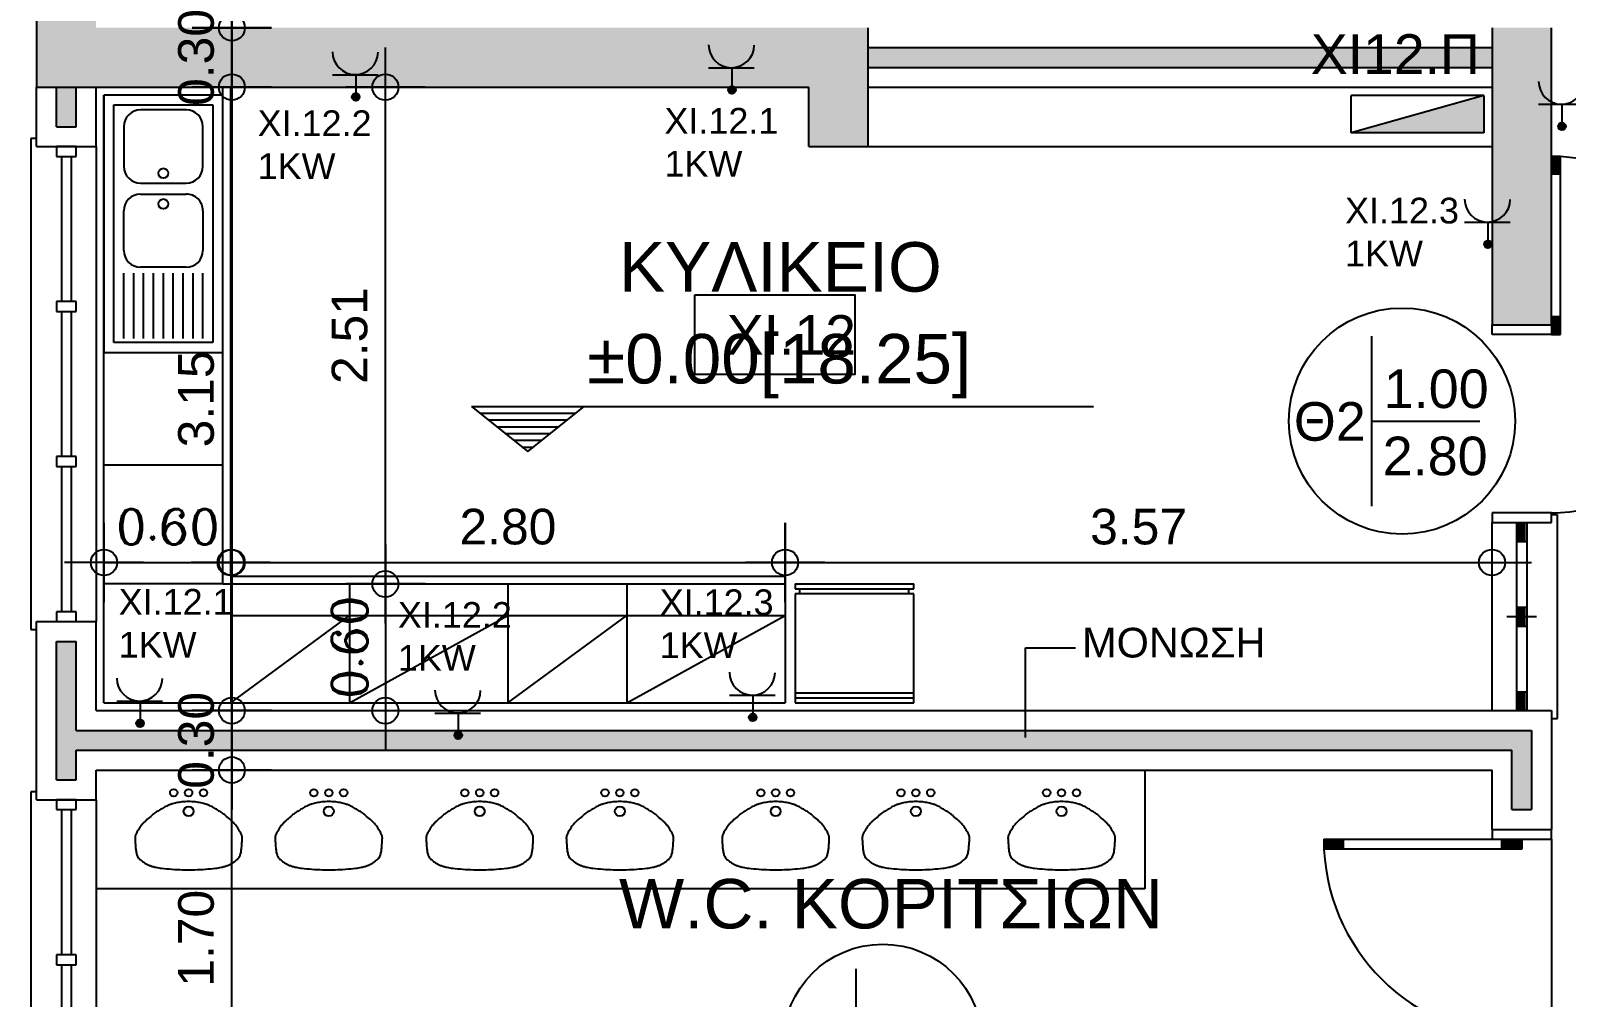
# Model space of a CAD drawing. Header units: metres. Extents: x -11 to 85, y -301 to 135.
# Drawn here: x 14.74 to 22.5, y -198.34 to -193.46 of the extents above; entities that cross this region are included whole.
import ezdxf

# ---------------------------------------------------------------- set-up
doc = ezdxf.new("R2010")
doc.units = ezdxf.units.M
doc.header["$LTSCALE"] = 0.036
doc.header["$PDMODE"] = 2
for name, color, linetype in [('arxitek isogeio', 252, 'Continuous'), ('DIMBLK', 252, 'Continuous'), ('electext', 20, 'Continuous'), ('Epipla', 252, 'Continuous'), ('HLEK-SYMBOL', 3, 'Continuous'), ('HLEK_FL001_SYMBOLS', 230, 'Continuous'), ('Parathira', 252, 'Continuous')]:
    doc.layers.add(name, color=color, linetype=linetype)
doc.styles.add('COMU-N', font='arial.ttf')
doc.styles.get("Standard").update_dxf_attribs({"font": 'arial.ttf'})
doc.styles.add('W4MS2', font='W4MS2.shx')
doc.dimstyles.new('CADWDOT', dxfattribs={"dimscale": 0.1, "dimtxt": 1.8, "dimasz": 0.08, "dimexe": 2, "dimexo": 0, "dimgap": 0.09, "dimtad": 0, "dimrnd": 0.001, "dimzin": 0, "dimdsep": 46, "dimtxsty": 'Standard', "dimblk1": 'ARTDIM', "dimblk2": 'ARTDIM', "dimsah": 1, "dimcen": 0.09, "dimdle": 0.05, "dimse1": 1, "dimse2": 1, "dimadec": 0, "dimazin": 0, "dimtfac": 1, "dimtmove": 0, "dimatfit": 3, "dimldrblk": 'ARTDIM', "dimfxl": 2, "dimtvp": 0.9999, "dimtolj": 1, "dimtzin": 0, "dimarcsym": 0})

# ---------------------------------------------------------------- blocks, each defined once
blk = doc.blocks.new('A$C52D13D70')
at = {"layer": 'Parathira'}
for p, q in [((-0.33, 0.04), (-0.33, -2.44)), ((-0.3, 0.04), (-0.33, 0.04)), ((-0.1, 0), (-0.2, 0)), ((-0.2, 0), (-0.2, -0.05)), ((-0.1, -0.05), (-0.1, 0)), ((0, 0), (0, -2.4)), ((-0.2, -0.05), (-0.1, -0.05)), ((-0.175, -0.05), (-0.175, -0.7833)), ((-0.125, -0.05), (-0.125, -0.7833)), ((-0.1, -0.7833), (-0.2, -0.7833)), ((-0.2, -0.7833), (-0.2, -0.8333)), ((-0.2, -0.8333), (-0.1, -0.8333)), ((-0.175, -0.8333), (-0.175, -1.5667)), ((-0.125, -0.8333), (-0.125, -1.5667)), ((-0.1, -0.8333), (-0.1, -0.7833)), ((-0.1, -1.5667), (-0.2, -1.5667)), ((-0.2, -1.5667), (-0.2, -1.6167)), ((-0.2, -1.6167), (-0.1, -1.6167)), ((-0.175, -1.6167), (-0.175, -2.35)), ((-0.125, -1.6167), (-0.125, -2.35)), ((-0.1, -1.6167), (-0.1, -1.5667)), ((-0.1, -2.35), (-0.2, -2.35)), ((-0.2, -2.35), (-0.2, -2.4)), ((-0.2, -2.4), (-0.1, -2.4)), ((-0.1, -2.4), (-0.1, -2.35)), ((-0.33, -2.44), (-0.3, -2.44))]:
    blk.add_line(p, q, dxfattribs=at)
blk = doc.blocks.new('ARTDIM')
at = {"layer": 'DIMBLK'}
for p, q in [((0, -24.9975), (0, 24.9975)), ((-24.9975, 0), (24.9975, 0))]:
    blk.add_line(p, q, dxfattribs=at)
blk.add_circle((0, 0), 8.25, dxfattribs=at)
blk = doc.blocks.new('*D1317')
at = {"layer": 'arxitek isogeio', "color": 0, "lineweight": -2}
blk.add_line((15.7595, -190.0048), (15.7595, -193.4388), dxfattribs=at)
at = {"layer": 'Defpoints', "color": 0, "transparency": 16777216}
for p in [(15.0737, -189.9968), (15.0737, -193.4468), (15.7595, -193.4468)]:
    blk.add_point(p, dxfattribs=at)
at = {"layer": 'arxitek isogeio', "color": 0, "lineweight": -2, "xscale": 0.008, "yscale": 0.008, "zscale": 0.008}
for p, rotation in [((15.7595, -189.9968), 90), ((15.7595, -193.4468), 270)]:
    blk.add_blockref('ARTDIM', p, dxfattribs=dict(at, rotation=rotation))
at = {"layer": 'arxitek isogeio', "color": 0, "insert": (15.5796, -191.7218), "char_height": 0.18, "attachment_point": 5, "rotation": 90}
blk.add_mtext('\\A1;3.45', dxfattribs=at)
blk = doc.blocks.new('*D1318')
at = {"layer": 'arxitek isogeio', "color": 0, "lineweight": -2}
blk.add_line((15.7595, -193.4548), (15.7595, -193.7388), dxfattribs=at)
at = {"layer": 'Defpoints', "color": 0, "transparency": 16777216}
for p in [(15.0737, -193.4468), (15.0737, -193.7468), (15.7595, -193.7468)]:
    blk.add_point(p, dxfattribs=at)
at = {"layer": 'arxitek isogeio', "color": 0, "lineweight": -2, "xscale": 0.008, "yscale": 0.008, "zscale": 0.008}
for p, rotation in [((15.7595, -193.4468), 90), ((15.7595, -193.7468), 270)]:
    blk.add_blockref('ARTDIM', p, dxfattribs=dict(at, rotation=rotation))
at = {"layer": 'arxitek isogeio', "color": 0, "insert": (15.5796, -193.5968), "char_height": 0.18, "attachment_point": 5, "rotation": 90}
blk.add_mtext('\\A1;0.30', dxfattribs=at)
blk = doc.blocks.new('*D1366')
at = {"layer": 'arxitek isogeio', "color": 0, "lineweight": -2}
blk.add_line((15.7595, -193.7548), (15.7595, -196.8888), dxfattribs=at)
at = {"layer": 'Defpoints', "color": 0, "transparency": 16777216}
for p in [(15.0737, -193.7468), (15.0737, -196.8968), (15.7595, -196.8968)]:
    blk.add_point(p, dxfattribs=at)
at = {"layer": 'arxitek isogeio', "color": 0, "lineweight": -2, "xscale": 0.008, "yscale": 0.008, "zscale": 0.008}
for p, rotation in [((15.7595, -193.7468), 90), ((15.7595, -196.8968), 270)]:
    blk.add_blockref('ARTDIM', p, dxfattribs=dict(at, rotation=rotation))
at = {"layer": 'arxitek isogeio', "color": 0, "insert": (15.5796, -195.3218), "char_height": 0.18, "attachment_point": 5, "rotation": 90}
blk.add_mtext('\\A1;3.15', dxfattribs=at)
blk = doc.blocks.new('*D1367')
at = {"layer": 'arxitek isogeio', "color": 0, "lineweight": -2}
blk.add_line((15.7595, -197.1888), (15.7595, -196.9048), dxfattribs=at)
at = {"layer": 'Defpoints', "color": 0, "transparency": 16777216}
for p in [(15.0737, -196.8968), (15.7595, -196.8968), (15.0737, -197.1968)]:
    blk.add_point(p, dxfattribs=at)
at = {"layer": 'arxitek isogeio', "color": 0, "lineweight": -2, "xscale": 0.008, "yscale": 0.008, "zscale": 0.008}
for p, rotation in [((15.7595, -196.8968), 90), ((15.7595, -197.1968), 270)]:
    blk.add_blockref('ARTDIM', p, dxfattribs=dict(at, rotation=rotation))
at = {"layer": 'arxitek isogeio', "color": 0, "insert": (15.5796, -197.0468), "char_height": 0.18, "attachment_point": 5, "rotation": 90}
blk.add_mtext('\\A1;0.30', dxfattribs=at)
blk = doc.blocks.new('*D1368')
at = {"layer": 'arxitek isogeio', "color": 0, "lineweight": -2}
blk.add_line((15.7595, -198.8888), (15.7595, -197.2048), dxfattribs=at)
at = {"layer": 'Defpoints', "color": 0, "transparency": 16777216}
for p in [(15.0737, -197.1968), (15.7595, -197.1968), (15.0737, -198.8968)]:
    blk.add_point(p, dxfattribs=at)
at = {"layer": 'arxitek isogeio', "color": 0, "lineweight": -2, "xscale": 0.008, "yscale": 0.008, "zscale": 0.008}
for p, rotation in [((15.7595, -197.1968), 90), ((15.7595, -198.8968), 270)]:
    blk.add_blockref('ARTDIM', p, dxfattribs=dict(at, rotation=rotation))
at = {"layer": 'arxitek isogeio', "color": 0, "insert": (15.5796, -198.0468), "char_height": 0.18, "attachment_point": 5, "rotation": 90}
blk.add_mtext('\\A1;1.70', dxfattribs=at)
blk = doc.blocks.new('A$C495528CE')
at = {"layer": 'Epipla'}
for p, q in [((5.2964, 0), (5.2964, -0.6)), ((1.75, -0.6), (0, -0.6)), ((5.2964, -0.6), (1.6966, -0.6))]:
    blk.add_line(p, q, dxfattribs=at)
for points in [[(0.4993, -0.504, -0.013573), (0.5524, -0.5015, -0.014031), (0.6037, -0.4963, -0.016899), (0.6327, -0.4915, -0.026903), (0.6507, -0.4868, -0.022108), (0.6652, -0.4816, -0.02356), (0.6783, -0.4754, -0.017273), (0.6909, -0.4681, -0.016233), (0.7038, -0.4595, -0.019418), (0.7128, -0.4525, -0.028587), (0.7185, -0.4471, -0.048992), (0.7231, -0.4411, -0.042361), (0.7272, -0.4333, -0.029511), (0.73, -0.4251, -0.023278), (0.7324, -0.4145, -0.021917), (0.7352, -0.3941, -0.012795), (0.7376, -0.3589, -0.010423), (0.7379, -0.3426, -0.025297), (0.7376, -0.3359, -0.065971), (0.7361, -0.3297, -0.025481), (0.7295, -0.3146, -0.03528), (0.7136, -0.2879, -0.045566), (0.6982, -0.2695, -0.006128), (0.6872, -0.2589, -0.007593), (0.6781, -0.2506, -0.008578), (0.6519, -0.2282, -0.015938), (0.6373, -0.2168, -0.014374), (0.6273, -0.21, -0.00754), (0.6078, -0.1979, -0.014471), (0.5878, -0.1867, -0.015125), (0.5682, -0.1771, -0.030702), (0.554, -0.1718, -0.018445), (0.5298, -0.1653, -0.031404), (0.5023, -0.1608, -0.024993), (0.4674, -0.159, -0.024993), (0.4325, -0.1608, -0.031404), (0.4051, -0.1653, -0.018445), (0.3808, -0.1718, -0.030702), (0.3666, -0.1771, -0.015125), (0.347, -0.1867, -0.014471), (0.3271, -0.1979, -0.00754), (0.3075, -0.21, -0.014374), (0.2975, -0.2168, -0.015938), (0.2829, -0.2282, -0.008578), (0.2568, -0.2506, -0.007593), (0.2477, -0.2589, -0.006128), (0.2367, -0.2695, -0.045566), (0.2212, -0.2879, -0.03528), (0.2054, -0.3146, -0.025481), (0.1987, -0.3297, -0.065971), (0.1972, -0.3359, -0.025297), (0.1969, -0.3426, -0.010423), (0.1972, -0.3589, -0.012795), (0.1996, -0.3941, -0.021917), (0.2024, -0.4145, -0.023278), (0.2049, -0.4251, -0.029511), (0.2077, -0.4333, -0.042361), (0.2117, -0.4411, -0.048992), (0.2164, -0.4471, -0.028587), (0.222, -0.4525, -0.019418), (0.231, -0.4595, -0.016233), (0.2439, -0.4681, -0.017273), (0.2566, -0.4754, -0.02356), (0.2697, -0.4816, -0.022108), (0.2842, -0.4868, -0.026903), (0.3021, -0.4915, -0.016899), (0.3312, -0.4963, -0.014031), (0.3824, -0.5015, -0.013573), (0.4356, -0.504, -0.004952), (0.4674, -0.5043, -0.004952)], [(1.2071, -0.504, -0.013573), (1.2603, -0.5015, -0.014031), (1.3115, -0.4963, -0.016899), (1.3406, -0.4915, -0.026903), (1.3585, -0.4868, -0.022108), (1.373, -0.4816, -0.02356), (1.3861, -0.4754, -0.017273), (1.3988, -0.4681, -0.016233), (1.4116, -0.4595, -0.019418), (1.4207, -0.4525, -0.028587), (1.4263, -0.4471, -0.048992), (1.431, -0.4411, -0.042361), (1.435, -0.4333, -0.029511), (1.4378, -0.4251, -0.023278), (1.4403, -0.4145, -0.021917), (1.4431, -0.3941, -0.012795), (1.4455, -0.3589, -0.010423), (1.4458, -0.3426, -0.025297), (1.4455, -0.3359, -0.065971), (1.444, -0.3297, -0.025481), (1.4373, -0.3146, -0.03528), (1.4215, -0.2879, -0.045566), (1.406, -0.2695, -0.006128), (1.395, -0.2589, -0.007593), (1.3859, -0.2506, -0.008578), (1.3598, -0.2282, -0.015938), (1.3451, -0.2168, -0.014374), (1.3352, -0.21, -0.00754), (1.3156, -0.1979, -0.014471), (1.2957, -0.1867, -0.015125), (1.276, -0.1771, -0.030702), (1.2619, -0.1718, -0.018445), (1.2376, -0.1653, -0.031404), (1.2102, -0.1608, -0.024993), (1.1753, -0.159, -0.024993), (1.1404, -0.1608, -0.031404), (1.1129, -0.1653, -0.018445), (1.0886, -0.1718, -0.030702), (1.0745, -0.1771, -0.015125), (1.0548, -0.1867, -0.014471), (1.0349, -0.1979, -0.00754), (1.0153, -0.21, -0.014374), (1.0054, -0.2168, -0.015938), (0.9907, -0.2282, -0.008578), (0.9646, -0.2506, -0.007593), (0.9555, -0.2589, -0.006128), (0.9445, -0.2695, -0.045566), (0.9291, -0.2879, -0.03528), (0.9132, -0.3146, -0.025481), (0.9065, -0.3297, -0.065971), (0.9051, -0.3359, -0.025297), (0.9047, -0.3426, -0.010423), (0.9051, -0.3589, -0.012795), (0.9074, -0.3941, -0.021917), (0.9102, -0.4145, -0.023278), (0.9127, -0.4251, -0.029511), (0.9155, -0.4333, -0.042361), (0.9195, -0.4411, -0.048992), (0.9242, -0.4471, -0.028587), (0.9299, -0.4525, -0.019418), (0.9389, -0.4595, -0.016233), (0.9518, -0.4681, -0.017273), (0.9644, -0.4754, -0.02356), (0.9775, -0.4816, -0.022108), (0.992, -0.4868, -0.026903), (1.0099, -0.4915, -0.016899), (1.039, -0.4963, -0.014031), (1.0902, -0.5015, -0.013573), (1.1434, -0.504, -0.004952), (1.1753, -0.5043, -0.004952)], [(1.9695, -0.504, -0.013573), (2.0227, -0.5015, -0.014031), (2.0739, -0.4963, -0.016899), (2.103, -0.4915, -0.026903), (2.1209, -0.4868, -0.022108), (2.1354, -0.4816, -0.02356), (2.1485, -0.4754, -0.017273), (2.1612, -0.4681, -0.016233), (2.174, -0.4595, -0.019418), (2.1831, -0.4525, -0.028587), (2.1887, -0.4471, -0.048992), (2.1934, -0.4411, -0.042361), (2.1974, -0.4333, -0.029511), (2.2002, -0.4251, -0.023278), (2.2027, -0.4145, -0.021917), (2.2055, -0.3941, -0.012795), (2.2079, -0.3589, -0.010423), (2.2082, -0.3426, -0.025297), (2.2079, -0.3359, -0.065971), (2.2064, -0.3297, -0.025481), (2.1997, -0.3146, -0.03528), (2.1839, -0.2879, -0.045566), (2.1684, -0.2695, -0.006128), (2.1574, -0.2589, -0.007593), (2.1483, -0.2506, -0.008578), (2.1222, -0.2282, -0.015938), (2.1076, -0.2168, -0.014374), (2.0976, -0.21, -0.00754), (2.078, -0.1979, -0.014471), (2.0581, -0.1867, -0.015125), (2.0384, -0.1771, -0.030702), (2.0243, -0.1718, -0.018445), (2, -0.1653, -0.031404), (1.9726, -0.1608, -0.024993), (1.9377, -0.159, -0.024993), (1.9028, -0.1608, -0.031404), (1.8753, -0.1653, -0.018445), (1.851, -0.1718, -0.030702), (1.8369, -0.1771, -0.015125), (1.8172, -0.1867, -0.014471), (1.7973, -0.1979, -0.00754), (1.7777, -0.21, -0.014374), (1.7678, -0.2168, -0.015938), (1.7531, -0.2282, -0.008578), (1.727, -0.2506, -0.007593), (1.7179, -0.2589, -0.006128), (1.7069, -0.2695, -0.045566), (1.6915, -0.2879, -0.03528), (1.6756, -0.3146, -0.025481), (1.6689, -0.3297, -0.065971), (1.6675, -0.3359, -0.025297), (1.6671, -0.3426, -0.010423), (1.6675, -0.3589, -0.012795), (1.6698, -0.3941, -0.021917), (1.6727, -0.4145, -0.023278), (1.6751, -0.4251, -0.029511), (1.6779, -0.4333, -0.042361), (1.6819, -0.4411, -0.048992), (1.6866, -0.4471, -0.028587), (1.6923, -0.4525, -0.019418), (1.7013, -0.4595, -0.016233), (1.7142, -0.4681, -0.017273), (1.7268, -0.4754, -0.02356), (1.7399, -0.4816, -0.022108), (1.7544, -0.4868, -0.026903), (1.7723, -0.4915, -0.016899), (1.8014, -0.4963, -0.014031), (1.8526, -0.5015, -0.013573), (1.9058, -0.504, -0.004952), (1.9377, -0.5043, -0.004952)], [(2.6774, -0.504, -0.013573), (2.7305, -0.5015, -0.014031), (2.7818, -0.4963, -0.016899), (2.8108, -0.4915, -0.026903), (2.8287, -0.4868, -0.022108), (2.8433, -0.4816, -0.02356), (2.8564, -0.4754, -0.017273), (2.869, -0.4681, -0.016233), (2.8819, -0.4595, -0.019418), (2.8909, -0.4525, -0.028587), (2.8965, -0.4471, -0.048992), (2.9012, -0.4411, -0.042361), (2.9053, -0.4333, -0.029511), (2.9081, -0.4251, -0.023278), (2.9105, -0.4145, -0.021917), (2.9133, -0.3941, -0.012795), (2.9157, -0.3589, -0.010423), (2.916, -0.3426, -0.025297), (2.9157, -0.3359, -0.065971), (2.9142, -0.3297, -0.025481), (2.9076, -0.3146, -0.03528), (2.8917, -0.2879, -0.045566), (2.8762, -0.2695, -0.006128), (2.8653, -0.2589, -0.007593), (2.8562, -0.2506, -0.008578), (2.83, -0.2282, -0.015938), (2.8154, -0.2168, -0.014374), (2.8054, -0.21, -0.00754), (2.7859, -0.1979, -0.014471), (2.7659, -0.1867, -0.015125), (2.7463, -0.1771, -0.030702), (2.7321, -0.1718, -0.018445), (2.7079, -0.1653, -0.031404), (2.6804, -0.1608, -0.024993), (2.6455, -0.159, -0.024993), (2.6106, -0.1608, -0.031404), (2.5831, -0.1653, -0.018445), (2.5589, -0.1718, -0.030702), (2.5447, -0.1771, -0.015125), (2.5251, -0.1867, -0.014471), (2.5052, -0.1979, -0.00754), (2.4856, -0.21, -0.014374), (2.4756, -0.2168, -0.015938), (2.461, -0.2282, -0.008578), (2.4349, -0.2506, -0.007593), (2.4258, -0.2589, -0.006128), (2.4148, -0.2695, -0.045566), (2.3993, -0.2879, -0.03528), (2.3835, -0.3146, -0.025481), (2.3768, -0.3297, -0.065971), (2.3753, -0.3359, -0.025297), (2.375, -0.3426, -0.010423), (2.3753, -0.3589, -0.012795), (2.3777, -0.3941, -0.021917), (2.3805, -0.4145, -0.023278), (2.3829, -0.4251, -0.029511), (2.3857, -0.4333, -0.042361), (2.3898, -0.4411, -0.048992), (2.3945, -0.4471, -0.028587), (2.4001, -0.4525, -0.019418), (2.4091, -0.4595, -0.016233), (2.422, -0.4681, -0.017273), (2.4346, -0.4754, -0.02356), (2.4478, -0.4816, -0.022108), (2.4623, -0.4868, -0.026903), (2.4802, -0.4915, -0.016899), (2.5092, -0.4963, -0.014031), (2.5605, -0.5015, -0.013573), (2.6137, -0.504, -0.004952), (2.6455, -0.5043, -0.004952)], [(3.4641, -0.504, -0.013573), (3.5173, -0.5015, -0.014031), (3.5685, -0.4963, -0.016899), (3.5976, -0.4915, -0.026903), (3.6155, -0.4868, -0.022108), (3.63, -0.4816, -0.02356), (3.6431, -0.4754, -0.017273), (3.6557, -0.4681, -0.016233), (3.6686, -0.4595, -0.019418), (3.6776, -0.4525, -0.028587), (3.6833, -0.4471, -0.048992), (3.688, -0.4411, -0.042361), (3.692, -0.4333, -0.029511), (3.6948, -0.4251, -0.023278), (3.6972, -0.4145, -0.021917), (3.7001, -0.3941, -0.012795), (3.7024, -0.3589, -0.010423), (3.7028, -0.3426, -0.025297), (3.7024, -0.3359, -0.065971), (3.701, -0.3297, -0.025481), (3.6943, -0.3146, -0.03528), (3.6784, -0.2879, -0.045566), (3.663, -0.2695, -0.006128), (3.652, -0.2589, -0.007593), (3.6429, -0.2506, -0.008578), (3.6168, -0.2282, -0.015938), (3.6021, -0.2168, -0.014374), (3.5922, -0.21, -0.00754), (3.5726, -0.1979, -0.014471), (3.5527, -0.1867, -0.015125), (3.533, -0.1771, -0.030702), (3.5189, -0.1718, -0.018445), (3.4946, -0.1653, -0.031404), (3.4671, -0.1608, -0.024993), (3.4322, -0.159, -0.024993), (3.3973, -0.1608, -0.031404), (3.3699, -0.1653, -0.018445), (3.3456, -0.1718, -0.030702), (3.3315, -0.1771, -0.015125), (3.3118, -0.1867, -0.014471), (3.2919, -0.1979, -0.00754), (3.2723, -0.21, -0.014374), (3.2623, -0.2168, -0.015938), (3.2477, -0.2282, -0.008578), (3.2216, -0.2506, -0.007593), (3.2125, -0.2589, -0.006128), (3.2015, -0.2695, -0.045566), (3.186, -0.2879, -0.03528), (3.1702, -0.3146, -0.025481), (3.1635, -0.3297, -0.065971), (3.162, -0.3359, -0.025297), (3.1617, -0.3426, -0.010423), (3.162, -0.3589, -0.012795), (3.1644, -0.3941, -0.021917), (3.1672, -0.4145, -0.023278), (3.1697, -0.4251, -0.029511), (3.1725, -0.4333, -0.042361), (3.1765, -0.4411, -0.048992), (3.1812, -0.4471, -0.028587), (3.1868, -0.4525, -0.019418), (3.1959, -0.4595, -0.016233), (3.2087, -0.4681, -0.017273), (3.2214, -0.4754, -0.02356), (3.2345, -0.4816, -0.022108), (3.249, -0.4868, -0.026903), (3.2669, -0.4915, -0.016899), (3.296, -0.4963, -0.014031), (3.3472, -0.5015, -0.013573), (3.4004, -0.504, -0.004952), (3.4322, -0.5043, -0.004952)], [(4.1719, -0.504, -0.013573), (4.2251, -0.5015, -0.014031), (4.2763, -0.4963, -0.016899), (4.3054, -0.4915, -0.026903), (4.3233, -0.4868, -0.022108), (4.3378, -0.4816, -0.02356), (4.3509, -0.4754, -0.017273), (4.3636, -0.4681, -0.016233), (4.3765, -0.4595, -0.019418), (4.3855, -0.4525, -0.028587), (4.3911, -0.4471, -0.048992), (4.3958, -0.4411, -0.042361), (4.3998, -0.4333, -0.029511), (4.4026, -0.4251, -0.023278), (4.4051, -0.4145, -0.021917), (4.4079, -0.3941, -0.012795), (4.4103, -0.3589, -0.010423), (4.4106, -0.3426, -0.025297), (4.4103, -0.3359, -0.065971), (4.4088, -0.3297, -0.025481), (4.4021, -0.3146, -0.03528), (4.3863, -0.2879, -0.045566), (4.3708, -0.2695, -0.006128), (4.3598, -0.2589, -0.007593), (4.3507, -0.2506, -0.008578), (4.3246, -0.2282, -0.015938), (4.31, -0.2168, -0.014374), (4.3, -0.21, -0.00754), (4.2804, -0.1979, -0.014471), (4.2605, -0.1867, -0.015125), (4.2408, -0.1771, -0.030702), (4.2267, -0.1718, -0.018445), (4.2024, -0.1653, -0.031404), (4.175, -0.1608, -0.024993), (4.1401, -0.159, -0.024993), (4.1052, -0.1608, -0.031404), (4.0777, -0.1653, -0.018445), (4.0535, -0.1718, -0.030702), (4.0393, -0.1771, -0.015125), (4.0197, -0.1867, -0.014471), (3.9997, -0.1979, -0.00754), (3.9802, -0.21, -0.014374), (3.9702, -0.2168, -0.015938), (3.9556, -0.2282, -0.008578), (3.9294, -0.2506, -0.007593), (3.9203, -0.2589, -0.006128), (3.9093, -0.2695, -0.045566), (3.8939, -0.2879, -0.03528), (3.878, -0.3146, -0.025481), (3.8714, -0.3297, -0.065971), (3.8699, -0.3359, -0.025297), (3.8695, -0.3426, -0.010423), (3.8699, -0.3589, -0.012795), (3.8723, -0.3941, -0.021917), (3.8751, -0.4145, -0.023278), (3.8775, -0.4251, -0.029511), (3.8803, -0.4333, -0.042361), (3.8844, -0.4411, -0.048992), (3.889, -0.4471, -0.028587), (3.8947, -0.4525, -0.019418), (3.9037, -0.4595, -0.016233), (3.9166, -0.4681, -0.017273), (3.9292, -0.4754, -0.02356), (3.9423, -0.4816, -0.022108), (3.9568, -0.4868, -0.026903), (3.9748, -0.4915, -0.016899), (4.0038, -0.4963, -0.014031), (4.0551, -0.5015, -0.013573), (4.1082, -0.504, -0.004952), (4.1401, -0.5043, -0.004952)], [(4.9079, -0.504, -0.013573), (4.961, -0.5015, -0.014031), (5.0123, -0.4963, -0.016899), (5.0413, -0.4915, -0.026903), (5.0593, -0.4868, -0.022108), (5.0738, -0.4816, -0.02356), (5.0869, -0.4754, -0.017273), (5.0995, -0.4681, -0.016233), (5.1124, -0.4595, -0.019418), (5.1214, -0.4525, -0.028587), (5.1271, -0.4471, -0.048992), (5.1317, -0.4411, -0.042361), (5.1358, -0.4333, -0.029511), (5.1386, -0.4251, -0.023278), (5.141, -0.4145, -0.021917), (5.1438, -0.3941, -0.012795), (5.1462, -0.3589, -0.010423), (5.1465, -0.3426, -0.025297), (5.1462, -0.3359, -0.065971), (5.1447, -0.3297, -0.025481), (5.1381, -0.3146, -0.03528), (5.1222, -0.2879, -0.045566), (5.1068, -0.2695, -0.006128), (5.0958, -0.2589, -0.007593), (5.0867, -0.2506, -0.008578), (5.0605, -0.2282, -0.015938), (5.0459, -0.2168, -0.014374), (5.0359, -0.21, -0.00754), (5.0164, -0.1979, -0.014471), (4.9964, -0.1867, -0.015125), (4.9768, -0.1771, -0.030702), (4.9626, -0.1718, -0.018445), (4.9384, -0.1653, -0.031404), (4.9109, -0.1608, -0.024993), (4.876, -0.159, -0.024993), (4.8411, -0.1608, -0.031404), (4.8137, -0.1653, -0.018445), (4.7894, -0.1718, -0.030702), (4.7752, -0.1771, -0.015125), (4.7556, -0.1867, -0.014471), (4.7357, -0.1979, -0.00754), (4.7161, -0.21, -0.014374), (4.7061, -0.2168, -0.015938), (4.6915, -0.2282, -0.008578), (4.6654, -0.2506, -0.007593), (4.6563, -0.2589, -0.006128), (4.6453, -0.2695, -0.045566), (4.6298, -0.2879, -0.03528), (4.614, -0.3146, -0.025481), (4.6073, -0.3297, -0.065971), (4.6058, -0.3359, -0.025297), (4.6055, -0.3426, -0.010423), (4.6058, -0.3589, -0.012795), (4.6082, -0.3941, -0.021917), (4.611, -0.4145, -0.023278), (4.6135, -0.4251, -0.029511), (4.6163, -0.4333, -0.042361), (4.6203, -0.4411, -0.048992), (4.625, -0.4471, -0.028587), (4.6306, -0.4525, -0.019418), (4.6396, -0.4595, -0.016233), (4.6525, -0.4681, -0.017273), (4.6652, -0.4754, -0.02356), (4.6783, -0.4816, -0.022108), (4.6928, -0.4868, -0.026903), (4.7107, -0.4915, -0.016899), (4.7398, -0.4963, -0.014031), (4.791, -0.5015, -0.013573), (4.8442, -0.504, -0.004952), (4.876, -0.5043, -0.004952)]]:
    blk.add_lwpolyline(points, format="xyb", close=True, dxfattribs=at)
for centre, radius in [((0.3922, -0.1148), 0.0187), ((0.4674, -0.1148), 0.0187), ((0.5426, -0.1148), 0.0187), ((1.1001, -0.1148), 0.0187), ((1.1753, -0.1148), 0.0187), ((1.2504, -0.1148), 0.0187), ((1.8625, -0.1148), 0.0187), ((1.9377, -0.1148), 0.0187), ((2.0128, -0.1148), 0.0187), ((2.5703, -0.1148), 0.0187), ((2.6455, -0.1148), 0.0187), ((2.7207, -0.1148), 0.0187), ((3.3571, -0.1148), 0.0187), ((3.4322, -0.1148), 0.0187), ((3.5074, -0.1148), 0.0187), ((4.0649, -0.1148), 0.0187), ((4.1401, -0.1148), 0.0187), ((4.2152, -0.1148), 0.0187), ((4.8008, -0.1148), 0.0187), ((4.876, -0.1148), 0.0187), ((4.9512, -0.1148), 0.0187), ((0.4674, -0.2087), 0.025), ((1.1753, -0.2087), 0.025), ((1.9377, -0.2087), 0.025), ((2.6455, -0.2087), 0.025), ((3.4322, -0.2087), 0.025), ((4.1401, -0.2087), 0.025), ((4.876, -0.2087), 0.025)]:
    blk.add_circle(centre, radius, dxfattribs=at)
blk = doc.blocks.new('A$C07D551FE')
at = {"layer": 'Parathira'}
for p, q in [((0, -0.05), (0, 0)), ((0.3, 0), (0.3, -0.05)), ((0.3, -0.05), (0, -0.05)), ((0.15, -1.05), (0.15, -1)), ((0.15, -1), (1.1487, -1)), ((0.25, -1), (0.25, -1.05)), ((1.05, -1), (1.05, -1.05)), ((0.3, -1.05), (0, -1.05)), ((0, -1.05), (0, -1.1)), ((0.15, -1.01), (0.25, -1.01)), ((0.15, -1.02), (0.25, -1.02)), ((0.15, -1.03), (0.25, -1.03)), ((0.15, -1.04), (0.25, -1.04)), ((1.15, -1.05), (0.15, -1.05)), ((0.3, -1.1), (0.3, -1.05)), ((1.05, -1.01), (1.1492, -1.01)), ((1.05, -1.02), (1.1495, -1.02)), ((1.05, -1.03), (1.1498, -1.03)), ((1.05, -1.04), (1.1499, -1.04))]:
    blk.add_line(p, q, dxfattribs=at)
blk.add_arc((0.15, -1.05), 1, 0, 90, dxfattribs=at)
blk = doc.blocks.new('A$C54872924')
at = {"layer": 'Parathira'}
for p, q in [((0.309, 0.76), (0.309, 0.85)), ((0.318, 0.76), (0.318, 0.8498)), ((0.327, 0.76), (0.327, 0.8496)), ((0.336, 0.76), (0.336, 0.8493)), ((0.345, -0.05), (0.345, 0.8489)), ((0.345, 0.76), (0.3, 0.76)), ((0, -0.05), (0, 0)), ((0.345, 0.04), (0.3, 0.04)), ((0.3, 0), (0.3, -0.05)), ((0.309, -0.05), (0.309, 0.04)), ((0.318, -0.05), (0.318, 0.04)), ((0.327, -0.05), (0.327, 0.04)), ((0.336, -0.05), (0.336, 0.04)), ((0.3, -0.05), (0, -0.05)), ((0.3, -0.05), (0.345, -0.05)), ((0.3, -0.95), (0, -0.95)), ((0, -0.95), (0, -1)), ((0.3, -0.95), (0.255, -0.95)), ((0.3, -1), (0.3, -0.95))]:
    blk.add_line(p, q, dxfattribs=at)
blk.add_arc((0.3, -0.05), 0.9, 270, 90, dxfattribs=at)
blk = doc.blocks.new('A$C38D625D3')
at = {"layer": 'Parathira'}
for p, q in [((0, -0.95), (0, 0)), ((0.125, 0), (0.175, 0)), ((0.125, -0.95), (0.125, 0)), ((0.135, -0.095), (0.135, 0)), ((0.145, -0.095), (0.145, 0)), ((0.155, -0.095), (0.155, 0)), ((0.165, -0.095), (0.165, 0)), ((0.175, 0), (0.175, -0.95)), ((0.33, 0.04), (0.3, 0.04)), ((0.33, -0.99), (0.33, 0.04)), ((0.125, -0.095), (0.175, -0.095)), ((0.125, -0.4275), (0.175, -0.4275)), ((0.135, -0.5225), (0.135, -0.4275)), ((0.145, -0.5225), (0.145, -0.4275)), ((0.155, -0.5225), (0.155, -0.4275)), ((0.165, -0.5225), (0.165, -0.4275)), ((0.075, -0.475), (0.225, -0.475)), ((0.125, -0.5225), (0.175, -0.5225)), ((0.125, -0.855), (0.175, -0.855)), ((0.135, -0.95), (0.135, -0.855)), ((0.145, -0.95), (0.145, -0.855)), ((0.155, -0.95), (0.155, -0.855)), ((0.165, -0.95), (0.165, -0.855)), ((0.175, -0.95), (0.125, -0.95)), ((0.3, -0.99), (0.33, -0.99))]:
    blk.add_line(p, q, dxfattribs=at)
blk = doc.blocks.new('*D1432')
at = {"layer": 'arxitek isogeio', "color": 0, "lineweight": -2}
blk.add_line((16.535, -196.2488), (16.535, -193.7548), dxfattribs=at)
at = {"layer": 'Defpoints', "color": 0, "transparency": 16777216}
for p in [(16.535, -193.7468), (17.1737, -193.7468), (17.1537, -196.2568)]:
    blk.add_point(p, dxfattribs=at)
at = {"layer": 'arxitek isogeio', "color": 0, "lineweight": -2, "xscale": 0.008, "yscale": 0.008, "zscale": 0.008}
for p, rotation in [((16.535, -193.7468), 90), ((16.535, -196.2568), 270)]:
    blk.add_blockref('ARTDIM', p, dxfattribs=dict(at, rotation=rotation))
at = {"layer": 'arxitek isogeio', "color": 0, "insert": (16.355, -195.0018), "char_height": 0.18, "attachment_point": 5, "rotation": 90}
blk.add_mtext('\\A1;2.51', dxfattribs=at)
blk = doc.blocks.new('*D1437')
at = {"layer": 'arxitek isogeio', "color": 0, "lineweight": -2}
blk.add_line((16.535, -196.2648), (16.535, -196.8888), dxfattribs=at)
at = {"layer": 'Defpoints', "color": 0, "transparency": 16777216}
for p in [(16.535, -196.2568), (16.535, -196.8968), (16.535, -196.8968)]:
    blk.add_point(p, dxfattribs=at)
at = {"layer": 'arxitek isogeio', "color": 0, "lineweight": -2, "xscale": 0.008, "yscale": 0.008, "zscale": 0.008}
for p, rotation in [((16.535, -196.2568), 90), ((16.535, -196.8968), 270)]:
    blk.add_blockref('ARTDIM', p, dxfattribs=dict(at, rotation=rotation))
at = {"layer": 'arxitek isogeio', "color": 0, "insert": (16.355, -196.5768), "char_height": 0.18, "attachment_point": 5, "rotation": 90}
blk.add_mtext('\\A1;{\\Fcomplex.shx;0.60}', dxfattribs=at)
blk = doc.blocks.new('*D1438')
at = {"layer": 'arxitek isogeio', "color": 0, "lineweight": -2}
blk.add_line((15.1217, -196.1482), (15.7515, -196.1482), dxfattribs=at)
at = {"layer": 'Defpoints', "color": 0, "transparency": 16777216}
for p in [(15.7595, -196.1482), (15.1137, -196.3156), (15.7595, -196.3156)]:
    blk.add_point(p, dxfattribs=at)
at = {"layer": 'arxitek isogeio', "color": 0, "lineweight": -2, "xscale": 0.008, "yscale": 0.008, "zscale": 0.008, "rotation": 180}
blk.add_blockref('ARTDIM', (15.1137, -196.1482), dxfattribs=at)
at = {"layer": 'arxitek isogeio', "color": 0, "lineweight": -2, "xscale": 0.008, "yscale": 0.008, "zscale": 0.008}
blk.add_blockref('ARTDIM', (15.7595, -196.1482), dxfattribs=at)
at = {"layer": 'arxitek isogeio', "color": 0, "insert": (15.4366, -195.9682), "char_height": 0.18, "attachment_point": 5}
blk.add_mtext('\\A1;{\\Fcomplex.shx;0.60}', dxfattribs=at)
blk = doc.blocks.new('*D1439')
at = {"layer": 'arxitek isogeio', "color": 0, "lineweight": -2}
blk.add_line((15.7617, -196.1482), (18.5457, -196.1482), dxfattribs=at)
at = {"layer": 'Defpoints', "color": 0, "transparency": 16777216}
for p in [(18.5537, -196.1482), (15.7537, -196.2568), (18.5537, -196.2568)]:
    blk.add_point(p, dxfattribs=at)
at = {"layer": 'arxitek isogeio', "color": 0, "lineweight": -2, "xscale": 0.008, "yscale": 0.008, "zscale": 0.008, "rotation": 180}
blk.add_blockref('ARTDIM', (15.7537, -196.1482), dxfattribs=at)
at = {"layer": 'arxitek isogeio', "color": 0, "lineweight": -2, "xscale": 0.008, "yscale": 0.008, "zscale": 0.008}
blk.add_blockref('ARTDIM', (18.5537, -196.1482), dxfattribs=at)
at = {"layer": 'arxitek isogeio', "color": 0, "insert": (17.1537, -195.9682), "char_height": 0.18, "attachment_point": 5}
blk.add_mtext('\\A1;2.80', dxfattribs=at)
blk = doc.blocks.new('*D1440')
at = {"layer": 'arxitek isogeio', "color": 0, "lineweight": -2}
blk.add_line((18.5617, -196.1482), (22.1157, -196.1482), dxfattribs=at)
at = {"layer": 'Defpoints', "color": 0, "transparency": 16777216}
for p in [(22.1237, -196.1482), (18.5537, -196.2168), (22.1237, -196.4218)]:
    blk.add_point(p, dxfattribs=at)
at = {"layer": 'arxitek isogeio', "color": 0, "lineweight": -2, "xscale": 0.008, "yscale": 0.008, "zscale": 0.008, "rotation": 180}
blk.add_blockref('ARTDIM', (18.5537, -196.1482), dxfattribs=at)
at = {"layer": 'arxitek isogeio', "color": 0, "lineweight": -2, "xscale": 0.008, "yscale": 0.008, "zscale": 0.008}
blk.add_blockref('ARTDIM', (22.1237, -196.1482), dxfattribs=at)
at = {"layer": 'arxitek isogeio', "color": 0, "insert": (20.3387, -195.9682), "char_height": 0.18, "attachment_point": 5}
blk.add_mtext('\\A1;3.57', dxfattribs=at)
blk = doc.blocks.new('A$C31130B1D')
at = {"layer": 'Epipla'}
for p, q in [((0, 0), (0.6, 0)), ((0, -0.55), (0, 0)), ((0.6, 0), (0.6, -0.55)), ((0, -0.025), (0.6, -0.025)), ((0, -0.05), (0.6, -0.05)), ((0.6, -0.55), (0, -0.55)), ((0, -0.601), (0, -0.576)), ((0, -0.576), (0.6, -0.576)), ((0, -0.601), (0.6, -0.601)), ((0.025, -0.55), (0.025, -0.576)), ((0.575, -0.55), (0.575, -0.576)), ((0.6, -0.576), (0.6, -0.601))]:
    blk.add_line(p, q, dxfattribs=at)
blk = doc.blocks.new('A$C70A12804')
at = {"layer": 'Epipla'}
for p, q in [((1.3, 0), (0, 0)), ((0, 0), (0, -0.6)), ((1.3, -0.6), (1.3, 0)), ((0.05, -0.55), (0.05, -0.05)), ((0.05, -0.05), (1.25, -0.05)), ((1.25, -0.05), (1.25, -0.55)), ((0.07, -0.1), (0.4, -0.1)), ((0.07, -0.15), (0.4, -0.15)), ((0.515, -0.1), (0.715, -0.1)), ((1.14, -0.1), (0.94, -0.1)), ((0.07, -0.2), (0.4, -0.2)), ((0.43, -0.415), (0.43, -0.185)), ((0.8, -0.185), (0.8, -0.415)), ((0.855, -0.185), (0.855, -0.415)), ((1.225, -0.415), (1.225, -0.185)), ((0.07, -0.25), (0.4, -0.25)), ((0.07, -0.3), (0.4, -0.3)), ((0.07, -0.35), (0.4, -0.35)), ((0.07, -0.4), (0.4, -0.4)), ((0.07, -0.45), (0.4, -0.45)), ((0.07, -0.5), (0.4, -0.5)), ((0.715, -0.5), (0.515, -0.5)), ((0.94, -0.5), (1.14, -0.5)), ((0, -0.6), (1.3, -0.6)), ((1.25, -0.55), (0.05, -0.55))]:
    blk.add_line(p, q, dxfattribs=at)
for centre, major_axis, start_param, end_param in [((0.515, -0.185), (-0.0601, 0.0601), -0.785398, 0.785398), ((0.715, -0.185), (0.0601, 0.0601), 5.497787, 7.068583), ((0.94, -0.185), (0.0601, 0.0601), 0.785398, 2.356194), ((1.14, -0.185), (0.0601, 0.0601), 5.497787, 7.068583), ((0.75, -0.3), (0.0177, 0.0177), 5.497787, 11.780972), ((0.905, -0.3), (0.0177, 0.0177), 5.497787, 11.780972), ((0.515, -0.415), (-0.0601, 0.0601), 0.785398, 2.356194), ((0.715, -0.415), (-0.0601, 0.0601), 2.356194, 3.926991), ((0.94, -0.415), (-0.0601, 0.0601), 0.785398, 2.356194), ((1.14, -0.415), (0.0601, 0.0601), 3.926991, 5.497787)]:
    blk.add_ellipse(centre, major_axis=major_axis, ratio=1, start_param=start_param, end_param=end_param, dxfattribs=at)
blk = doc.blocks.new('A$C0C6F19BE')
at = {"layer": 'Epipla'}
for p, q in [((0.04, 0.04), (0.04, 3.11)), ((0.64, 0.64), (0.64, 3.15)), ((0.68, 0.68), (0.68, 3.15)), ((0.64, 1.24), (0.04, 1.24)), ((0.64, 0.64), (0.04, 0.64)), ((0.64, 0.64), (3.48, 0.64)), ((0.68, 0.68), (3.48, 0.68)), ((0.68, 0.64), (0.68, 0.04)), ((1.28, 0.64), (1.28, 0.04)), ((2.08, 0.64), (2.08, 0.04)), ((2.68, 0.64), (2.68, 0.04)), ((3.48, 0.68), (3.48, 0.04)), ((0.68, 0.48), (3.48, 0.48)), ((0.68, 0.04), (1.28, 0.48)), ((1.28, 0.04), (2.08, 0.48)), ((2.08, 0.04), (2.68, 0.48)), ((2.68, 0.04), (3.48, 0.48)), ((0.04, 0.04), (3.48, 0.04))]:
    blk.add_line(p, q, dxfattribs=at)
at = {"layer": 'Epipla', "rotation": 90}
blk.add_blockref('A$C70A12804', (0.04, 1.81), dxfattribs=at)
at = {"layer": 'Parathira', "xscale": -1, "rotation": 180}
blk.add_blockref('A$C31130B1D', (3.53, 0.04), dxfattribs=at)
blk = doc.blocks.new('gJ6_a28')
at = {"layer": 'HLEK-SYMBOL', "color": 0, "linetype": 'Continuous'}
for p, q in [((-0.67, 0), (-0.67, 0.19)), ((-0.67, 0.19), (0, 0.19)), ((-0.67, 0), (0, 0.19)), ((0, 0.19), (0, 0)), ((-0.67, 0), (0, 0))]:
    blk.add_line(p, q, dxfattribs=at)
at = {"layer": 'HLEK-SYMBOL', "color": 0}
blk.add_solid([(-0.67, 0.19), (0, 0.19), (-0.67, 0)], dxfattribs=at)
at = {"layer": 'HLEK-SYMBOL', "color": 0, "style": 'W4MS2', "flags": 8}
blk.add_attdef('NODE_NUMBER', (0.018, 0.0914), '', height=0.1, dxfattribs=at)
blk.add_attdef('NODE_NUMBER', (0.018, 0.0914), '', height=0.1, dxfattribs=at)
blk = doc.blocks.new('gJ6_a14')
at = {"linetype": 'Continuous'}
for p, q in [((-0.1176, 0.1119), (0.113, 0.1119)), ((0, 0.1119), (0, 0))]:
    blk.add_line(p, q, dxfattribs=at)
blk.add_arc((-0.0023, 0.2279), 0.1153, 180, 358.95657, dxfattribs=at)
blk = doc.blocks.new('*X1779')
at = {"color": 0}
for p, q in [((15.598, 2.587), (15.737, 2.727)), ((15.598, 2.622), (15.702, 2.727)), ((15.601, 2.607), (15.609, 2.616)), ((15.604, 2.646), (15.605, 2.647)), ((15.605, 2.559), (15.765, 2.719)), ((15.605, 2.577), (15.614, 2.585)), ((15.609, 2.652), (15.618, 2.66)), ((15.611, 2.547), (15.618, 2.554)), ((15.614, 2.621), (15.623, 2.63)), ((15.617, 2.536), (15.789, 2.707)), ((15.618, 2.59), (15.627, 2.599)), ((15.623, 2.665), (15.631, 2.674)), ((15.623, 2.559), (15.631, 2.568)), ((15.627, 2.634), (15.636, 2.643)), ((15.627, 2.528), (15.636, 2.537)), ((15.631, 2.603), (15.64, 2.612)), ((15.633, 2.516), (15.808, 2.691)), ((15.636, 2.678), (15.645, 2.687)), ((15.636, 2.572), (15.645, 2.581)), ((15.64, 2.647), (15.649, 2.656)), ((15.64, 2.541), (15.649, 2.55)), ((15.645, 2.616), (15.654, 2.625)), ((15.645, 2.51), (15.654, 2.519)), ((15.649, 2.691), (15.658, 2.7)), ((15.649, 2.585), (15.658, 2.594)), ((15.653, 2.501), (15.824, 2.672)), ((15.654, 2.66), (15.662, 2.669)), ((15.654, 2.554), (15.662, 2.563)), ((15.658, 2.63), (15.667, 2.638)), ((15.658, 2.523), (15.667, 2.532)), ((15.662, 2.705), (15.671, 2.714)), ((15.662, 2.599), (15.671, 2.607)), ((15.664, 2.494), (15.671, 2.501)), ((15.667, 2.674), (15.676, 2.683)), ((15.667, 2.568), (15.676, 2.577)), ((15.671, 2.643), (15.68, 2.652)), ((15.671, 2.537), (15.68, 2.546)), ((15.676, 2.718), (15.678, 2.721)), ((15.676, 2.489), (15.836, 2.648)), ((15.676, 2.612), (15.685, 2.621)), ((15.676, 2.506), (15.685, 2.515)), ((15.68, 2.687), (15.689, 2.696)), ((15.68, 2.581), (15.689, 2.59)), ((15.685, 2.656), (15.693, 2.665)), ((15.685, 2.55), (15.693, 2.559)), ((15.689, 2.625), (15.698, 2.634)), ((15.689, 2.519), (15.698, 2.528)), ((15.693, 2.7), (15.702, 2.709)), ((15.693, 2.594), (15.702, 2.603)), ((15.693, 2.488), (15.702, 2.497)), ((15.698, 2.669), (15.707, 2.678)), ((15.698, 2.563), (15.707, 2.572)), ((15.702, 2.638), (15.711, 2.647)), ((15.702, 2.532), (15.711, 2.541)), ((15.705, 2.482), (15.843, 2.62)), ((15.707, 2.714), (15.715, 2.722)), ((15.707, 2.607), (15.715, 2.616)), ((15.707, 2.501), (15.715, 2.51)), ((15.711, 2.683), (15.72, 2.691)), ((15.711, 2.577), (15.72, 2.585)), ((15.715, 2.652), (15.724, 2.66)), ((15.715, 2.546), (15.724, 2.554)), ((15.72, 2.727), (15.721, 2.728)), ((15.72, 2.621), (15.729, 2.63)), ((15.72, 2.515), (15.729, 2.523)), ((15.724, 2.696), (15.733, 2.705)), ((15.724, 2.59), (15.733, 2.599)), ((15.724, 2.484), (15.733, 2.493)), ((15.729, 2.665), (15.738, 2.674)), ((15.729, 2.559), (15.738, 2.568)), ((15.733, 2.634), (15.742, 2.643)), ((15.733, 2.528), (15.742, 2.537)), ((15.738, 2.709), (15.746, 2.718)), ((15.738, 2.603), (15.746, 2.612)), ((15.738, 2.497), (15.746, 2.506)), ((15.741, 2.482), (15.842, 2.584)), ((15.742, 2.678), (15.751, 2.687)), ((15.742, 2.572), (15.751, 2.581)), ((15.746, 2.647), (15.755, 2.656)), ((15.746, 2.541), (15.755, 2.55)), ((15.751, 2.722), (15.752, 2.724)), ((15.751, 2.616), (15.76, 2.625)), ((15.751, 2.51), (15.76, 2.519)), ((15.755, 2.691), (15.764, 2.7)), ((15.755, 2.585), (15.764, 2.594)), ((15.76, 2.66), (15.768, 2.669)), ((15.76, 2.554), (15.768, 2.563)), ((15.764, 2.63), (15.773, 2.638)), ((15.764, 2.523), (15.773, 2.532)), ((15.768, 2.705), (15.777, 2.714)), ((15.768, 2.599), (15.777, 2.607)), ((15.768, 2.493), (15.777, 2.501)), ((15.773, 2.674), (15.782, 2.683)), ((15.773, 2.568), (15.782, 2.577)), ((15.777, 2.643), (15.786, 2.652)), ((15.777, 2.537), (15.786, 2.546)), ((15.782, 2.612), (15.791, 2.621)), ((15.782, 2.506), (15.791, 2.515)), ((15.786, 2.687), (15.795, 2.696)), ((15.786, 2.581), (15.795, 2.59)), ((15.791, 2.656), (15.799, 2.665)), ((15.791, 2.55), (15.799, 2.559)), ((15.795, 2.625), (15.804, 2.634)), ((15.795, 2.519), (15.804, 2.528)), ((15.799, 2.594), (15.808, 2.603)), ((15.804, 2.669), (15.813, 2.678)), ((15.804, 2.563), (15.813, 2.572)), ((15.808, 2.638), (15.817, 2.647)), ((15.808, 2.532), (15.817, 2.541)), ((15.813, 2.607), (15.822, 2.616)), ((15.817, 2.577), (15.826, 2.585)), ((15.822, 2.652), (15.83, 2.66)), ((15.822, 2.546), (15.83, 2.554)), ((15.826, 2.621), (15.835, 2.63)), ((15.83, 2.59), (15.839, 2.599)), ((15.835, 2.559), (15.835, 2.56)), ((15.839, 2.634), (15.84, 2.635)), ((15.844, 2.603), (15.844, 2.603))]:
    blk.add_line(p, q, dxfattribs=at)
blk = doc.blocks.new('GJ6_A78')
at = {"layer": 'HLEK-SYMBOL', "color": 0, "linetype": 'Continuous'}
blk.add_circle((0, 0), 0.0989, dxfattribs=at)
at = {"layer": 'HLEK-SYMBOL', "color": 0, "xscale": 0.8, "yscale": 0.8, "zscale": 0.8}
blk.add_blockref('*X1779', (-12.576, -2.084), dxfattribs=at)
blk = doc.blocks.new('priza')
at = {"layer": 'HLEK_FL001_SYMBOLS', "rotation": 180}
blk.add_blockref('gJ6_a14', (87.4, -100.4952), dxfattribs=at)
at = {"layer": 'HLEK_FL001_SYMBOLS', "xscale": 0.1951472641207488, "yscale": 0.1951472641207488, "zscale": 0.1951472641207488}
blk.add_blockref('GJ6_A78', (87.4, -100.4953), dxfattribs=at)

msp = doc.modelspace()

# ---------------------------------------------------------------- hatches: boundary and pattern name
at = {"layer": 'arxitek isogeio'}
for points in [[(15.0737, -193.4468), (15.0737, -192.2468), (14.7737, -192.2468), (14.7737, -193.7468), (18.6737, -193.7468), (18.6737, -194.0468), (18.9737, -194.0468), (18.9737, -193.4468)], [(22.4237, -193.4468), (22.1237, -193.4468), (22.1237, -194.9468), (22.4237, -194.9468)], [(22.1237, -193.5468), (18.9737, -193.5468), (18.9737, -193.6468), (22.1237, -193.6468)], [(14.9737, -193.7468), (14.8737, -193.7468), (14.8737, -193.9468), (14.9737, -193.9468)], [(22.2237, -197.0968), (22.2237, -197.3968), (22.3237, -197.3968), (22.3237, -196.9968), (14.9737, -196.9968), (14.9737, -196.5468), (14.8737, -196.5468), (14.8737, -197.2468), (14.9737, -197.2468), (14.9737, -197.0968)]]:
    msp.add_hatch(color=256, dxfattribs=at).paths.add_polyline_path(points)

# ---------------------------------------------------------------- linework, layer by layer
for p, q in [((14.7737, -192.2468), (14.7737, -193.7468)), ((18.9737, -194.0468), (18.9737, -193.4468)), ((22.1237, -193.4468), (22.1237, -194.9468)), ((22.4237, -194.9468), (22.4237, -193.4468)), ((18.9737, -193.5468), (22.1237, -193.5468)), ((18.9737, -193.6468), (22.1237, -193.6468)), ((14.7737, -193.7468), (18.6737, -193.7468)), ((14.7737, -194.0468), (14.7737, -193.7468)), ((14.8737, -193.9468), (14.8737, -193.7468)), ((14.9737, -193.9468), (14.9737, -193.7468)), ((15.0737, -194.0468), (15.0737, -193.7468)), ((18.6737, -194.0468), (18.6737, -193.7468)), ((18.9737, -193.7468), (22.1237, -193.7468)), ((14.8737, -193.9468), (14.9737, -193.9468)), ((14.7737, -194.0468), (15.0737, -194.0468)), ((18.6737, -194.0468), (18.9737, -194.0468)), ((18.9737, -194.0468), (22.1237, -194.0468)), ((22.1237, -194.9468), (22.4237, -194.9468)), ((21.5155, -195.0049), (21.5155, -195.8629)), ((16.969, -195.36), (17.254, -195.5881)), ((16.969, -195.36), (20.1103, -195.36)), ((17.0117, -195.3942), (17.4964, -195.3942)), ((17.254, -195.5881), (17.5391, -195.36)), ((17.0545, -195.4284), (17.4536, -195.4284)), ((17.0972, -195.4626), (17.4108, -195.4626)), ((17.14, -195.4968), (17.3681, -195.4968)), ((21.5155, -195.4339), (22.0615, -195.4339)), ((17.1828, -195.531), (17.3253, -195.531)), ((17.2255, -195.5653), (17.2826, -195.5653)), ((22.1237, -195.9468), (22.4237, -195.9468)), ((14.7737, -197.3468), (14.7737, -196.4468)), ((14.7737, -196.4468), (15.0737, -196.4468)), ((15.0737, -196.8968), (15.0737, -196.4468)), ((14.8737, -197.2468), (14.8737, -196.5468)), ((14.8737, -196.5468), (14.9737, -196.5468)), ((14.9737, -196.9968), (14.9737, -196.5468)), ((19.7675, -197.032), (19.7675, -196.5795)), ((19.7675, -196.5795), (20.0199, -196.5795)), ((15.0737, -196.8968), (22.4237, -196.8968)), ((22.4237, -196.8968), (22.4237, -197.4968)), ((14.9737, -196.9968), (22.3237, -196.9968)), ((22.3237, -196.9968), (22.3237, -197.3968)), ((14.9737, -197.0968), (22.2237, -197.0968)), ((14.9737, -197.2468), (14.9737, -197.0968)), ((22.2237, -197.3968), (22.2237, -197.0968)), ((15.0737, -197.3468), (15.0737, -197.1968)), ((15.0737, -197.1968), (22.1237, -197.1968)), ((22.1237, -197.4968), (22.1237, -197.1968)), ((14.8737, -197.2468), (14.9737, -197.2468)), ((14.7737, -197.3468), (15.0737, -197.3468)), ((22.2237, -197.3968), (22.3237, -197.3968)), ((22.1237, -197.4968), (22.4237, -197.4968)), ((22.4237, -197.5468), (22.4237, -198.5468)), ((18.911, -198.2019), (18.911, -198.9587))]:
    msp.add_line(p, q, dxfattribs=at)
for centre, radius in [((21.6693, -195.4339), 0.5712), ((19.0466, -198.5803), 0.5038)]:
    msp.add_circle(centre, radius, dxfattribs=at)
at = {"layer": 'electext'}
msp.add_lwpolyline([(18.0972, -194.7955), (18.9049, -194.7955), (18.9049, -195.1989), (18.0972, -195.1989)], close=True, dxfattribs=at)

# ---------------------------------------------------------------- block references
at = {"layer": 'arxitek isogeio'}
for name, p in [('A$C0C6F19BE', (15.0737, -196.8968)), ('A$C52D13D70', (15.0737, -194.0468)), ('A$C54872924', (22.1237, -194.9468)), ('A$C38D625D3', (22.1237, -195.9468)), ('A$C495528CE', (15.0737, -197.1968)), ('A$C52D13D70', (15.0737, -197.3468))]:
    msp.add_blockref(name, p, dxfattribs=at)
at = {"layer": 'arxitek isogeio', "rotation": 180}
msp.add_blockref('A$C07D551FE', (22.4237, -198.5968), dxfattribs=at)
at = {"layer": 'HLEK_FL001_SYMBOLS', "rotation": 180}
for name, p in [('priza', (105.6849, -294.2563)), ('priza', (103.7854, -294.2912)), ('priza', (109.8764, -294.4407)), ('gJ6_a28', (21.4125, -193.7885)), ('priza', (109.5031, -295.036)), ('priza', (102.6959, -297.4561)), ('priza', (105.79, -297.4261)), ('priza', (104.303, -297.5162))]:
    msp.add_blockref(name, p, dxfattribs=at)

# ---------------------------------------------------------------- texts
at = {"layer": 'arxitek isogeio', "style": 'COMU-N'}
for s, height, p in [('ΚΥΛΙΚΕΙΟ', 0.25, (17.7145, -194.78)), ('1.00', 0.195, (21.5767, -195.3681)), ('Θ2', 0.195, (21.1229, -195.5332)), ('2.80', 0.195, (21.5715, -195.7075)), ('ΜΟΝΩΣΗ', 0.15, (20.0532, -196.6282)), ('W.C. ΚΟΡΙΤΣΙΩΝ', 0.25, (17.7145, -197.997))]:
    msp.add_text(s, height=height, dxfattribs=at).set_placement(p)
msp.add_attdef('±0.00[18.25]', (17.554, -195.2439), '±0.00', height=0.25, dxfattribs=at)
at = {"layer": 'electext', "style": 'COMU-N'}
for s, p in [('ΧI12.Π', (21.2084, -193.6796)), ('XI.12', (18.2592, -195.0986))]:
    msp.add_text(s, height=0.2, dxfattribs=at).set_placement(p)
at = {"layer": 'HLEK_FL001_SYMBOLS', "char_height": 0.13, "attachment_point": 1, "style": 'COMU-N'}
for s, width, insert in [('XI.12.2\\P1KW', 1.028599, (15.8897, -193.8641)), ('XI.12.1\\P1KW', 0.887451, (17.9443, -193.852)), ('XI.12.3\\P1KW', 0.983222, (21.3814, -194.3055)), ('XI.12.1\\P1KW', 0.887451, (15.188, -196.282)), ('XI.12.2\\P1KW', 1.028599, (16.5981, -196.3482)), ('XI.12.3\\P1KW', 0.983222, (17.92, -196.2843))]:
    msp.add_mtext_dynamic_manual_height_columns(s, width=width, gutter_width=0.65, heights=[0], dxfattribs=dict(at, insert=insert))

# ---------------------------------------------------------------- dimensions: what is measured, and where the dimension line sits
at = {"layer": 'arxitek isogeio'}
for base, p1, p2, picture, middle in [((15.7595, -193.4468), (15.0737, -189.9968), (15.0737, -193.4468), '*D1317', (15.5796, -191.7218)), ((15.7595, -196.8968), (15.0737, -193.7468), (15.0737, -196.8968), '*D1366', (15.5796, -195.3218)), ((16.535, -193.7468), (17.1537, -196.2568), (17.1737, -193.7468), '*D1432', (16.355, -195.0018)), ((15.7595, -197.1968), (15.0737, -198.8968), (15.0737, -197.1968), '*D1368', (15.5796, -198.0468))]:
    dim = msp.add_linear_dim(base=base, p1=p1, p2=p2, angle=90, dimstyle='CADWDOT', dxfattribs=at)
    dim.commit()
    dim.dimension.update_dxf_attribs({"geometry": picture, "text_midpoint": middle})
for base, p1, p2, picture, middle in [((15.7595, -193.7468), (15.0737, -193.4468), (15.0737, -193.7468), '*D1318', (15.7595, -193.5968)), ((15.7595, -196.8968), (15.0737, -197.1968), (15.0737, -196.8968), '*D1367', (15.7595, -197.0468))]:
    dim = msp.add_linear_dim(base=base, p1=p1, p2=p2, angle=90, dimstyle='CADWDOT', dxfattribs=at)
    dim.commit()
    dim.dimension.update_dxf_attribs({"geometry": picture, "text_midpoint": middle, "dimtype": 160})
dim = msp.add_linear_dim(base=(15.7595, -196.1482), p1=(15.1137, -196.3156), p2=(15.7595, -196.3156), text='{\\Fcomplex.shx;0.60}', dimstyle='CADWDOT', dxfattribs=at)
dim.commit()
dim.dimension.update_dxf_attribs({"geometry": '*D1438', "text_midpoint": (15.4366, -196.1482), "dimtype": 160})
for base, p1, p2, picture, middle in [((18.5537, -196.1482), (15.7537, -196.2568), (18.5537, -196.2568), '*D1439', (17.1537, -195.9682)), ((22.1237, -196.1482), (18.5537, -196.2168), (22.1237, -196.4218), '*D1440', (20.3387, -195.9682))]:
    dim = msp.add_linear_dim(base=base, p1=p1, p2=p2, dimstyle='CADWDOT', dxfattribs=at)
    dim.commit()
    dim.dimension.update_dxf_attribs({"geometry": picture, "text_midpoint": middle})
dim = msp.add_linear_dim(base=(16.535, -196.8968), p1=(16.535, -196.2568), p2=(16.535, -196.8968), angle=90, text='{\\Fcomplex.shx;0.60}', dimstyle='CADWDOT', dxfattribs=at)
dim.commit()
dim.dimension.update_dxf_attribs({"geometry": '*D1437', "text_midpoint": (16.535, -196.5768), "dimtype": 160})

doc.saveas('drawing.dxf')
